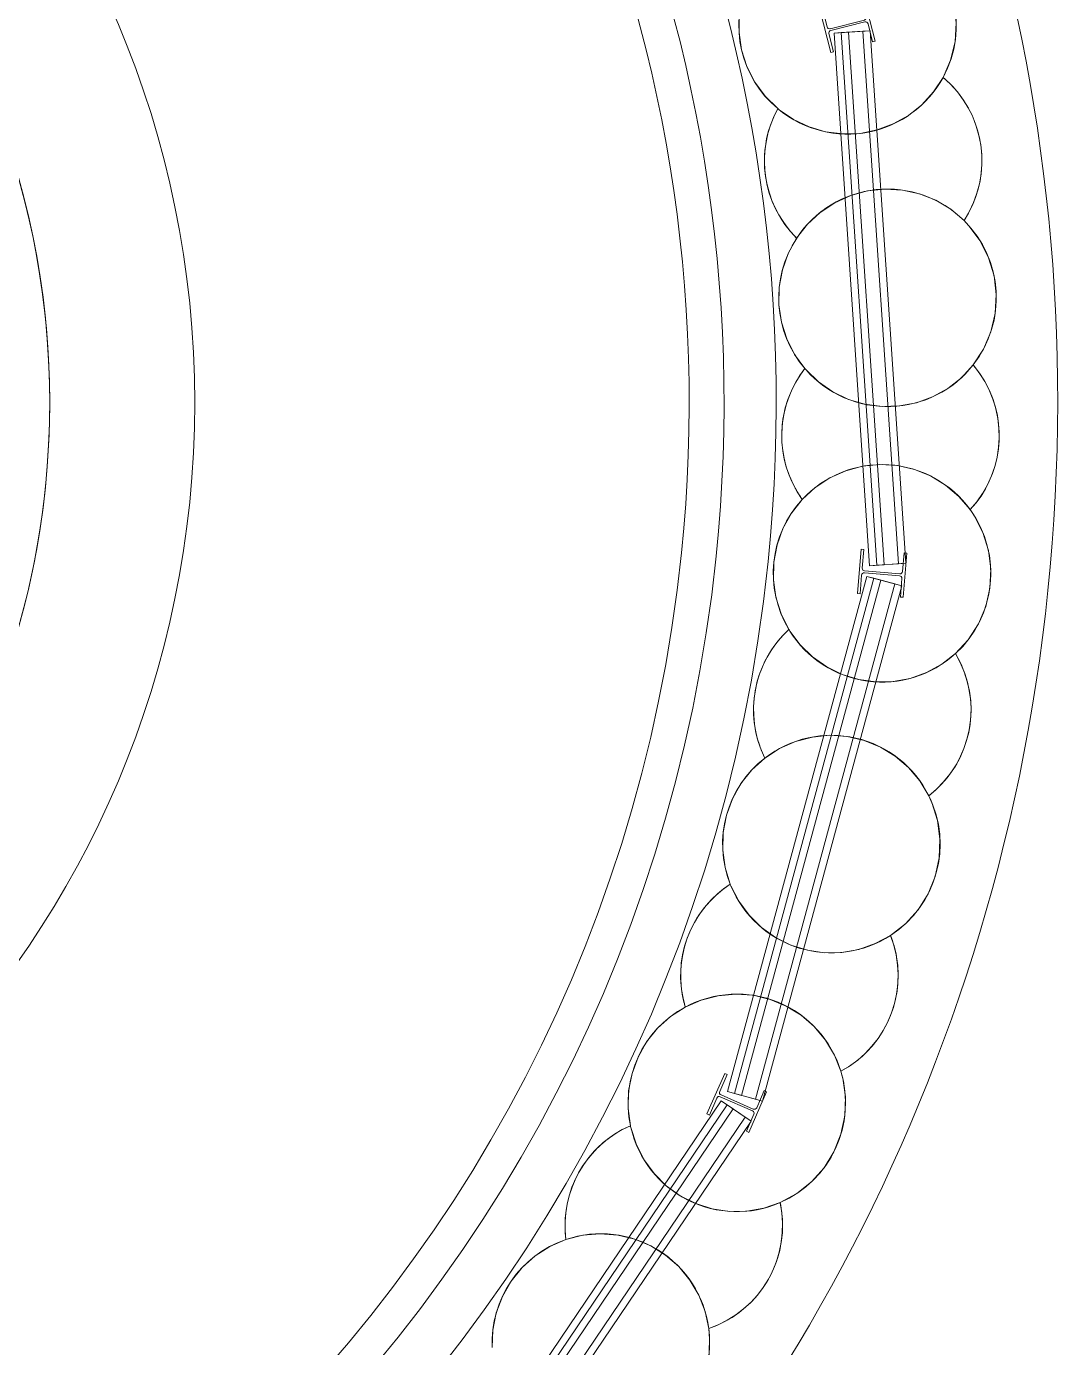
# Model space of a CAD drawing. Header units: metres. Extents: x 1753726 to 1755216, y 5920592 to 5921703.
# Drawn here: x 1754038.84 to 1754042.395, y 5920865.063 to 5920869.616 of the extents above; entities that cross this region are included whole.
import ezdxf

# ---------------------------------------------------------------- set-up
doc = ezdxf.new("R2010")
doc.units = ezdxf.units.M
for name, color, linetype, lineweight in [('A-FLOR-____-OTLN', 9, 'Continuous', 9), ('A-WALL-____-OTLN', 2, 'Continuous', 9), ('S-BEAM-____-OTLN', 7, 'Continuous', 9), ('S-FNDN-____-OTLN', 7, 'Continuous', 9)]:
    doc.layers.add(name, color=color, linetype=linetype, lineweight=lineweight)

# ---------------------------------------------------------------- blocks, each defined once
blk = doc.blocks.new('Arup_Beam_Steel I Section_UC_AU1 - 150UC30-4478128-X-ARUP-GL-HERNE_BAY_ALIGNMENT')
at = {"layer": 'S-BEAM-____-OTLN'}
for p, q in [((1754041.7288, 5920869.714), (1754041.7197, 5920869.7117)), ((1754041.7197, 5920869.7117), (1754041.7288, 5920869.714)), ((1754041.7197, 5920869.7117), (1754041.7355, 5920869.6493)), ((1754041.7355, 5920869.6493), (1754041.7197, 5920869.7117)), ((1754041.7664, 5920869.5657), (1754041.7288, 5920869.714)), ((1754041.7288, 5920869.714), (1754041.7664, 5920869.5657)), ((1754041.5848, 5920869.6775), (1754041.5757, 5920869.6752)), ((1754041.5757, 5920869.6752), (1754041.5848, 5920869.6775)), ((1754041.5757, 5920869.6752), (1754041.6132, 5920869.5269)), ((1754041.6132, 5920869.5269), (1754041.5757, 5920869.6752)), ((1754041.6006, 5920869.6152), (1754041.5848, 5920869.6775)), ((1754041.5848, 5920869.6775), (1754041.6006, 5920869.6152)), ((1754041.7291, 5920869.6385), (1754041.6114, 5920869.6087)), ((1754041.6114, 5920869.6087), (1754041.7291, 5920869.6385)), ((1754041.613, 5920869.6023), (1754041.7307, 5920869.6321)), ((1754041.7307, 5920869.6321), (1754041.613, 5920869.6023)), ((1754041.7415, 5920869.6257), (1754041.7573, 5920869.5634)), ((1754041.7573, 5920869.5634), (1754041.7415, 5920869.6257)), ((1754041.6224, 5920869.5292), (1754041.6066, 5920869.5915)), ((1754041.6066, 5920869.5915), (1754041.6224, 5920869.5292)), ((1754041.6132, 5920869.5269), (1754041.6224, 5920869.5292)), ((1754041.6224, 5920869.5292), (1754041.6132, 5920869.5269)), ((1754041.7573, 5920869.5634), (1754041.7664, 5920869.5657)), ((1754041.7664, 5920869.5657), (1754041.7573, 5920869.5634))]:
    blk.add_line(p, q, dxfattribs=at)
for centre, major_axis, start_param, end_param in [((1754041.7269, 5920869.6472), (0.00868, 0.00197), 4.737701, 6.308498), ((1754041.7269, 5920869.6472), (0.00868, 0.00197), 4.737701, 6.308498), ((1754041.7329, 5920869.6235), (-0.00881, 0.0013), 3.535813, 5.106609), ((1754041.7329, 5920869.6235), (-0.00881, 0.0013), 3.535813, 5.106609), ((1754041.6092, 5920869.6174), (0.00547, 0.00702), 2.480205, 4.051001), ((1754041.6092, 5920869.6174), (0.00547, 0.00702), 2.480205, 4.051001), ((1754041.6152, 5920869.5937), (-0.00702, 0.00547), 5.621797, 7.192594), ((1754041.6152, 5920869.5937), (-0.00702, 0.00547), 5.621797, 7.192594)]:
    blk.add_ellipse(centre, major_axis=major_axis, ratio=1, start_param=start_param, end_param=end_param, dxfattribs=at)
blk = doc.blocks.new('Arup_Beam_Steel I Section_UC_AU1 - 150UC30-4478129-X-ARUP-GL-HERNE_BAY_ALIGNMENT')
at = {"layer": 'S-BEAM-____-OTLN'}
for p, q in [((1754041.7175, 5920867.8141), (1754041.7049, 5920867.6616)), ((1754041.7049, 5920867.6616), (1754041.7175, 5920867.8141)), ((1754041.7269, 5920867.8133), (1754041.7175, 5920867.8141)), ((1754041.7175, 5920867.8141), (1754041.7269, 5920867.8133)), ((1754041.7216, 5920867.7492), (1754041.7269, 5920867.8133)), ((1754041.7269, 5920867.8133), (1754041.7216, 5920867.7492)), ((1754041.8656, 5920867.8018), (1754041.8603, 5920867.7377)), ((1754041.8603, 5920867.7377), (1754041.8656, 5920867.8018)), ((1754041.8624, 5920867.6486), (1754041.875, 5920867.8011)), ((1754041.875, 5920867.8011), (1754041.8624, 5920867.6486)), ((1754041.875, 5920867.8011), (1754041.8656, 5920867.8018)), ((1754041.8656, 5920867.8018), (1754041.875, 5920867.8011)), ((1754041.7143, 5920867.6608), (1754041.7196, 5920867.7249)), ((1754041.7196, 5920867.7249), (1754041.7143, 5920867.6608)), ((1754041.7292, 5920867.7331), (1754041.8502, 5920867.723)), ((1754041.8502, 5920867.723), (1754041.7292, 5920867.7331)), ((1754041.8507, 5920867.7296), (1754041.7297, 5920867.7396)), ((1754041.7297, 5920867.7396), (1754041.8507, 5920867.7296)), ((1754041.8583, 5920867.7134), (1754041.853, 5920867.6493)), ((1754041.853, 5920867.6493), (1754041.8583, 5920867.7134)), ((1754041.7049, 5920867.6616), (1754041.7143, 5920867.6608)), ((1754041.7143, 5920867.6608), (1754041.7049, 5920867.6616)), ((1754041.853, 5920867.6493), (1754041.8624, 5920867.6486)), ((1754041.8624, 5920867.6486), (1754041.853, 5920867.6493))]:
    blk.add_line(p, q, dxfattribs=at)
for centre, major_axis, start_param, end_param in [((1754041.7284, 5920867.7242), (-0.00889, 0.00037), 4.671052, 6.241849), ((1754041.7284, 5920867.7242), (-0.00889, 0.00037), 4.671052, 6.241849), ((1754041.7305, 5920867.7485), (0.00874, 0.00169), 2.868432, 4.439228), ((1754041.7305, 5920867.7485), (0.00874, 0.00169), 2.868432, 4.439228), ((1754041.8494, 5920867.7142), (0.0024, 0.00857), 4.902876, 6.473672), ((1754041.8494, 5920867.7142), (0.0024, 0.00857), 4.902876, 6.473672), ((1754041.8514, 5920867.7385), (0.00037, 0.00889), 3.100256, 4.671052), ((1754041.8514, 5920867.7385), (0.00037, 0.00889), 3.100256, 4.671052)]:
    blk.add_ellipse(centre, major_axis=major_axis, ratio=1, start_param=start_param, end_param=end_param, dxfattribs=at)
blk = doc.blocks.new('Arup_Beam_Steel I Section_UC_AU1 - 150UC30-4478130-X-ARUP-GL-HERNE_BAY_ALIGNMENT')
at = {"layer": 'S-BEAM-____-OTLN'}
for p, q in [((1754041.2474, 5920866.0078), (1754041.1859, 5920865.8677)), ((1754041.1859, 5920865.8677), (1754041.2474, 5920866.0078)), ((1754041.2302, 5920865.9451), (1754041.256, 5920866.004)), ((1754041.256, 5920866.004), (1754041.2302, 5920865.9451)), ((1754041.256, 5920866.004), (1754041.2474, 5920866.0078)), ((1754041.2474, 5920866.0078), (1754041.256, 5920866.004)), ((1754041.3459, 5920865.8846), (1754041.2348, 5920865.9334)), ((1754041.2348, 5920865.9334), (1754041.3459, 5920865.8846)), ((1754041.3306, 5920865.8042), (1754041.3921, 5920865.9443)), ((1754041.3921, 5920865.9443), (1754041.3306, 5920865.8042)), ((1754041.3835, 5920865.9481), (1754041.3577, 5920865.8892)), ((1754041.3577, 5920865.8892), (1754041.3835, 5920865.9481)), ((1754041.3921, 5920865.9443), (1754041.3835, 5920865.9481)), ((1754041.3835, 5920865.9481), (1754041.3921, 5920865.9443)), ((1754041.1946, 5920865.8639), (1754041.2204, 5920865.9228)), ((1754041.2204, 5920865.9228), (1754041.1946, 5920865.8639)), ((1754041.2321, 5920865.9273), (1754041.3433, 5920865.8786)), ((1754041.3433, 5920865.8786), (1754041.2321, 5920865.9273)), ((1754041.1859, 5920865.8677), (1754041.1946, 5920865.8639)), ((1754041.1946, 5920865.8639), (1754041.1859, 5920865.8677)), ((1754041.3479, 5920865.8669), (1754041.322, 5920865.808)), ((1754041.322, 5920865.808), (1754041.3479, 5920865.8669)), ((1754041.322, 5920865.808), (1754041.3306, 5920865.8042)), ((1754041.3306, 5920865.8042), (1754041.322, 5920865.808))]:
    blk.add_line(p, q, dxfattribs=at)
for centre, major_axis, start_param, end_param in [((1754041.2383, 5920865.9415), (0.00854, 0.0025), 2.443512, 4.014308), ((1754041.2383, 5920865.9415), (0.00854, 0.0025), 2.443512, 4.014308), ((1754041.2285, 5920865.9192), (0.00572, 0.00682), 0.284713, 1.855509), ((1754041.2285, 5920865.9192), (0.00572, 0.00682), 0.284713, 1.855509), ((1754041.3495, 5920865.8928), (0.00572, 0.00682), 3.426306, 4.997102), ((1754041.3495, 5920865.8928), (0.00572, 0.00682), 3.426306, 4.997102), ((1754041.3397, 5920865.8704), (0.00572, 0.00682), 4.997102, 6.567898), ((1754041.3397, 5920865.8704), (0.00572, 0.00682), 4.997102, 6.567898)]:
    blk.add_ellipse(centre, major_axis=major_axis, ratio=1, start_param=start_param, end_param=end_param, dxfattribs=at)
blk = doc.blocks.new('308492-ARUP-STTW-MOD-0300_rvt-1-X-ARUP-GL-HERNE_BAY_ALIGNMENT')
at = {"layer": 'A-WALL-____-OTLN'}
for p, q in [((1754041.6243, 5920869.5934), (1754041.749, 5920869.6017)), ((1754041.6243, 5920869.5934), (1754041.6742, 5920869.5967)), ((1754041.6742, 5920869.5967), (1754041.6243, 5920869.5934)), ((1754041.6243, 5920869.5934), (1754041.6492, 5920869.595)), ((1754041.6243, 5920869.5934), (1754041.7469, 5920867.7575)), ((1754041.7469, 5920867.7575), (1754041.6243, 5920869.5934)), ((1754041.6243, 5920869.5934), (1754041.7469, 5920867.7575)), ((1754041.7469, 5920867.7575), (1754041.6243, 5920869.5934)), ((1754041.724, 5920869.6), (1754041.6492, 5920869.595)), ((1754041.6492, 5920869.595), (1754041.7719, 5920867.7591)), ((1754041.6742, 5920869.5967), (1754041.7968, 5920867.7608)), ((1754041.7968, 5920867.7608), (1754041.6742, 5920869.5967)), ((1754041.724, 5920869.6), (1754041.749, 5920869.6017)), ((1754041.8467, 5920867.7641), (1754041.724, 5920869.6)), ((1754041.8716, 5920867.7658), (1754041.749, 5920869.6017)), ((1754041.749, 5920869.6017), (1754041.8716, 5920867.7658)), ((1754041.8716, 5920867.7658), (1754041.7469, 5920867.7575)), ((1754041.7968, 5920867.7608), (1754041.7469, 5920867.7575)), ((1754041.7968, 5920867.7608), (1754041.7469, 5920867.7575)), ((1754041.7719, 5920867.7591), (1754041.7469, 5920867.7575)), ((1754041.8467, 5920867.7641), (1754041.7719, 5920867.7591)), ((1754041.8716, 5920867.7658), (1754041.8467, 5920867.7641)), ((1754041.7369, 5920867.7209), (1754041.2568, 5920865.9447)), ((1754041.2568, 5920865.9447), (1754041.7369, 5920867.7209)), ((1754041.7369, 5920867.7209), (1754041.2568, 5920865.9447)), ((1754041.2568, 5920865.9447), (1754041.7369, 5920867.7209)), ((1754041.7611, 5920867.7144), (1754041.2809, 5920865.9382)), ((1754041.7852, 5920867.7079), (1754041.3051, 5920865.9316)), ((1754041.3051, 5920865.9316), (1754041.7852, 5920867.7079)), ((1754041.7369, 5920867.7209), (1754041.8576, 5920867.6883)), ((1754041.7369, 5920867.7209), (1754041.7611, 5920867.7144)), ((1754041.7369, 5920867.7209), (1754041.7852, 5920867.7079)), ((1754041.7852, 5920867.7079), (1754041.7369, 5920867.7209)), ((1754041.8335, 5920867.6948), (1754041.7611, 5920867.7144)), ((1754041.3533, 5920865.9186), (1754041.8335, 5920867.6948)), ((1754041.3775, 5920865.9121), (1754041.8576, 5920867.6883)), ((1754041.8576, 5920867.6883), (1754041.3775, 5920865.9121)), ((1754041.8335, 5920867.6948), (1754041.8576, 5920867.6883)), ((1754041.3775, 5920865.9121), (1754041.2568, 5920865.9447)), ((1754041.2809, 5920865.9382), (1754041.2568, 5920865.9447)), ((1754041.3051, 5920865.9316), (1754041.2568, 5920865.9447)), ((1754041.3051, 5920865.9316), (1754041.2568, 5920865.9447)), ((1754041.3533, 5920865.9186), (1754041.2809, 5920865.9382)), ((1754041.2355, 5920865.9134), (1754040.2046, 5920864.3892)), ((1754040.2046, 5920864.3892), (1754041.2355, 5920865.9134)), ((1754041.2355, 5920865.9134), (1754040.2046, 5920864.3892)), ((1754040.2046, 5920864.3892), (1754041.2355, 5920865.9134)), ((1754041.2562, 5920865.8994), (1754040.2254, 5920864.3752)), ((1754041.2769, 5920865.8854), (1754040.2461, 5920864.3612)), ((1754040.2461, 5920864.3612), (1754041.2769, 5920865.8854)), ((1754041.2355, 5920865.9134), (1754041.339, 5920865.8433)), ((1754041.2355, 5920865.9134), (1754041.2562, 5920865.8994)), ((1754041.2355, 5920865.9134), (1754041.2769, 5920865.8854)), ((1754041.2769, 5920865.8854), (1754041.2355, 5920865.9134)), ((1754041.3183, 5920865.8573), (1754041.2562, 5920865.8994)), ((1754041.3775, 5920865.9121), (1754041.3533, 5920865.9186)), ((1754040.2875, 5920864.3332), (1754041.3183, 5920865.8573)), ((1754040.3082, 5920864.3192), (1754041.339, 5920865.8433)), ((1754041.339, 5920865.8433), (1754040.3082, 5920864.3192)), ((1754041.3183, 5920865.8573), (1754041.339, 5920865.8433))]:
    blk.add_line(p, q, dxfattribs=at)
at = {"layer": 'S-BEAM-____-OTLN'}
for radius, start, end in [(5.355, 354.1279, 174.1279), (5.355, 354.1279, 174.1279), (5.355, 354.1279, 174.1279), (5.355, 354.1279, 174.1279), (5.055, 354.1279, 174.1279), (5.055, 354.1279, 174.1279), (5.055, 354.1279, 174.1279), (5.055, 354.1279, 174.1279), (5.355, 174.1279, 354.1279), (5.355, 174.1279, 354.1279), (5.355, 174.1279, 354.1279), (5.355, 174.1279, 354.1279), (5.055, 174.1279, 354.1279), (5.055, 174.1279, 354.1279), (5.055, 174.1279, 354.1279), (5.055, 174.1279, 354.1279)]:
    blk.add_arc((1754036.0701, 5920868.3196), radius, start, end, dxfattribs=at)
at = {"layer": 'S-FNDN-____-OTLN', "flags": 128}
for points in [[(1754041.9072, 5920869.9117), (1754041.954, 5920869.8666), (1754041.9922, 5920869.814), (1754042.0208, 5920869.7556), (1754042.0389, 5920869.6931), (1754042.046, 5920869.6285), (1754042.0417, 5920869.5636), (1754042.0263, 5920869.5004), (1754042.0002, 5920869.4408)], [(1754042.0002, 5920869.4408), (1754042.0263, 5920869.5004), (1754042.0417, 5920869.5636), (1754042.046, 5920869.6285), (1754042.0389, 5920869.6931), (1754042.0208, 5920869.7556), (1754041.9922, 5920869.814), (1754041.954, 5920869.8666), (1754041.9072, 5920869.9117)], [(1754041.4301, 5920869.3331), (1754041.3871, 5920869.3755), (1754041.3515, 5920869.4242), (1754041.3241, 5920869.4781), (1754041.3058, 5920869.5356), (1754041.2969, 5920869.5953), (1754041.2977, 5920869.6557), (1754041.3082, 5920869.7152), (1754041.3281, 5920869.7722)], [(1754041.3281, 5920869.7722), (1754041.3082, 5920869.7152), (1754041.2977, 5920869.6557), (1754041.2969, 5920869.5953), (1754041.3058, 5920869.5356), (1754041.3241, 5920869.4781), (1754041.3515, 5920869.4242), (1754041.3871, 5920869.3755), (1754041.4301, 5920869.3331)], [(1754042.0002, 5920869.4408), (1754041.9676, 5920869.3909), (1754041.9274, 5920869.3467), (1754041.8807, 5920869.3095), (1754041.8288, 5920869.2802), (1754041.7728, 5920869.2595), (1754041.7142, 5920869.2479), (1754041.6546, 5920869.2458), (1754041.5954, 5920869.2531), (1754041.5381, 5920869.2698), (1754041.4841, 5920869.2953), (1754041.4349, 5920869.3291)], [(1754041.4349, 5920869.3291), (1754041.4841, 5920869.2953), (1754041.5381, 5920869.2698), (1754041.5954, 5920869.2531), (1754041.6546, 5920869.2458), (1754041.7142, 5920869.2479), (1754041.7728, 5920869.2595), (1754041.8288, 5920869.2802), (1754041.8807, 5920869.3095), (1754041.9274, 5920869.3467), (1754041.9676, 5920869.3909), (1754042.0002, 5920869.4408)], [(1754041.4955, 5920868.8869), (1754041.5326, 5920868.9345), (1754041.5767, 5920868.9754), (1754041.6269, 5920869.0088), (1754041.6818, 5920869.0337), (1754041.7399, 5920869.0494), (1754041.7998, 5920869.0557), (1754041.86, 5920869.0523), (1754041.9188, 5920869.0393), (1754041.9748, 5920869.017), (1754042.0265, 5920868.9861), (1754042.0725, 5920868.9474)], [(1754042.0725, 5920868.9474), (1754042.0265, 5920868.9861), (1754041.9748, 5920869.017), (1754041.9188, 5920869.0393), (1754041.86, 5920869.0523), (1754041.7998, 5920869.0557), (1754041.7399, 5920869.0494), (1754041.6818, 5920869.0337), (1754041.6269, 5920869.0088), (1754041.5767, 5920868.9754), (1754041.5326, 5920868.9345), (1754041.4955, 5920868.8869)], [(1754042.0725, 5920868.9474), (1754042.0812, 5920868.9385), (1754042.0896, 5920868.9293)], [(1754042.0896, 5920868.9293), (1754042.0812, 5920868.9385), (1754042.0725, 5920868.9474)], [(1754042.0896, 5920868.9293), (1754042.1283, 5920868.877), (1754042.1574, 5920868.8189), (1754042.176, 5920868.7566), (1754042.1836, 5920868.692), (1754042.1799, 5920868.627), (1754042.165, 5920868.5637), (1754042.1394, 5920868.504), (1754042.1039, 5920868.4495)], [(1754042.1039, 5920868.4495), (1754042.1394, 5920868.504), (1754042.165, 5920868.5637), (1754042.1799, 5920868.627), (1754042.1836, 5920868.692), (1754042.176, 5920868.7566), (1754042.1574, 5920868.8189), (1754042.1283, 5920868.877), (1754042.0896, 5920868.9293)], [(1754041.5238, 5920868.437), (1754041.4884, 5920868.4859), (1754041.4613, 5920868.5399), (1754041.4431, 5920868.5975), (1754041.4345, 5920868.6573), (1754041.4356, 5920868.7176), (1754041.4463, 5920868.7771), (1754041.4665, 5920868.834), (1754041.4955, 5920868.8869)], [(1754041.4955, 5920868.8869), (1754041.4665, 5920868.834), (1754041.4463, 5920868.7771), (1754041.4356, 5920868.7176), (1754041.4345, 5920868.6573), (1754041.4431, 5920868.5975), (1754041.4613, 5920868.5399), (1754041.4884, 5920868.4859), (1754041.5238, 5920868.437)], [(1754042.1039, 5920868.4495), (1754042.0635, 5920868.4056), (1754042.0166, 5920868.3687), (1754041.9644, 5920868.3396), (1754041.9083, 5920868.3193), (1754041.8497, 5920868.3081), (1754041.7901, 5920868.3063), (1754041.7309, 5920868.314), (1754041.6737, 5920868.331), (1754041.6199, 5920868.3569), (1754041.5709, 5920868.3909), (1754041.5279, 5920868.4323)], [(1754041.5279, 5920868.4323), (1754041.5709, 5920868.3909), (1754041.6199, 5920868.3569), (1754041.6737, 5920868.331), (1754041.7309, 5920868.314), (1754041.7901, 5920868.3063), (1754041.8497, 5920868.3081), (1754041.9083, 5920868.3193), (1754041.9644, 5920868.3396), (1754042.0166, 5920868.3687), (1754042.0635, 5920868.4056), (1754042.1039, 5920868.4495)], [(1754041.5149, 5920867.9862), (1754041.5593, 5920868.027), (1754041.6096, 5920868.0601), (1754041.6645, 5920868.0847), (1754041.7228, 5920868.1003), (1754041.7827, 5920868.1063), (1754041.8429, 5920868.1026), (1754041.9016, 5920868.0893), (1754041.9575, 5920868.0668), (1754042.0091, 5920868.0357), (1754042.055, 5920867.9966), (1754042.094, 5920867.9509)], [(1754042.094, 5920867.9509), (1754042.055, 5920867.9966), (1754042.0091, 5920868.0357), (1754041.9575, 5920868.0668), (1754041.9016, 5920868.0893), (1754041.8429, 5920868.1026), (1754041.7827, 5920868.1063), (1754041.7228, 5920868.1003), (1754041.6645, 5920868.0847), (1754041.6096, 5920868.0601), (1754041.5593, 5920868.027), (1754041.5149, 5920867.9862)], [(1754041.4688, 5920867.5378), (1754041.4419, 5920867.5918), (1754041.424, 5920867.6495), (1754041.4156, 5920867.7093), (1754041.4169, 5920867.7697), (1754041.4279, 5920867.8291), (1754041.4483, 5920867.8859), (1754041.4775, 5920867.9388), (1754041.5149, 5920867.9862)], [(1754041.5149, 5920867.9862), (1754041.4775, 5920867.9388), (1754041.4483, 5920867.8859), (1754041.4279, 5920867.8291), (1754041.4169, 5920867.7697), (1754041.4156, 5920867.7093), (1754041.424, 5920867.6495), (1754041.4419, 5920867.5918), (1754041.4688, 5920867.5378)], [(1754042.094, 5920867.9509), (1754042.1011, 5920867.9406), (1754042.1079, 5920867.9302)], [(1754042.1079, 5920867.9302), (1754042.1011, 5920867.9406), (1754042.094, 5920867.9509)], [(1754042.1079, 5920867.9302), (1754042.1375, 5920867.8723), (1754042.1566, 5920867.8101), (1754042.1647, 5920867.7456), (1754042.1615, 5920867.6806), (1754042.1472, 5920867.6172), (1754042.1221, 5920867.5572), (1754042.087, 5920867.5025), (1754042.043, 5920867.4546)], [(1754042.043, 5920867.4546), (1754042.087, 5920867.5025), (1754042.1221, 5920867.5572), (1754042.1472, 5920867.6172), (1754042.1615, 5920867.6806), (1754042.1647, 5920867.7456), (1754042.1566, 5920867.8101), (1754042.1375, 5920867.8723), (1754042.1079, 5920867.9302)], [(1754042.043, 5920867.4546), (1754041.9959, 5920867.4179), (1754041.9435, 5920867.3892), (1754041.8873, 5920867.3692), (1754041.8286, 5920867.3583), (1754041.769, 5920867.3569), (1754041.7099, 5920867.365), (1754041.6528, 5920867.3823), (1754041.5991, 5920867.4085), (1754041.5503, 5920867.4429), (1754041.5076, 5920867.4846), (1754041.472, 5920867.5325)], [(1754041.472, 5920867.5325), (1754041.5076, 5920867.4846), (1754041.5503, 5920867.4429), (1754041.5991, 5920867.4085), (1754041.6528, 5920867.3823), (1754041.7099, 5920867.365), (1754041.769, 5920867.3569), (1754041.8286, 5920867.3583), (1754041.8873, 5920867.3692), (1754041.9435, 5920867.3892), (1754041.9959, 5920867.4179), (1754042.043, 5920867.4546)], [(1754041.3858, 5920867.0946), (1754041.4362, 5920867.1275), (1754041.4913, 5920867.1519), (1754041.5496, 5920867.1671), (1754041.6096, 5920867.1729), (1754041.6697, 5920867.1689), (1754041.7284, 5920867.1554), (1754041.7842, 5920867.1326), (1754041.8356, 5920867.1012), (1754041.8813, 5920867.062), (1754041.9202, 5920867.016), (1754041.9511, 5920866.9644)], [(1754041.9511, 5920866.9644), (1754041.9202, 5920867.016), (1754041.8813, 5920867.062), (1754041.8356, 5920867.1012), (1754041.7842, 5920867.1326), (1754041.7284, 5920867.1554), (1754041.6697, 5920867.1689), (1754041.6096, 5920867.1729), (1754041.5496, 5920867.1671), (1754041.4913, 5920867.1519), (1754041.4362, 5920867.1275), (1754041.3858, 5920867.0946)], [(1754041.2664, 5920866.6599), (1754041.2488, 5920866.7176), (1754041.2407, 5920866.7774), (1754041.2422, 5920866.8378), (1754041.2535, 5920866.8972), (1754041.2741, 5920866.9539), (1754041.3036, 5920867.0066), (1754041.3411, 5920867.0539), (1754041.3858, 5920867.0946)], [(1754041.3858, 5920867.0946), (1754041.3411, 5920867.0539), (1754041.3036, 5920867.0066), (1754041.2741, 5920866.9539), (1754041.2535, 5920866.8972), (1754041.2422, 5920866.8378), (1754041.2407, 5920866.7774), (1754041.2488, 5920866.7176), (1754041.2664, 5920866.6599)], [(1754041.9614, 5920866.9417), (1754041.9811, 5920866.8797), (1754041.9897, 5920866.8153), (1754041.9871, 5920866.7503), (1754041.9733, 5920866.6867), (1754041.9487, 5920866.6265), (1754041.9141, 5920866.5715), (1754041.8704, 5920866.5233), (1754041.8192, 5920866.4833)], [(1754041.8192, 5920866.4833), (1754041.8704, 5920866.5233), (1754041.9141, 5920866.5715), (1754041.9487, 5920866.6265), (1754041.9733, 5920866.6867), (1754041.9871, 5920866.7503), (1754041.9897, 5920866.8153), (1754041.9811, 5920866.8797), (1754041.9614, 5920866.9417)], [(1754041.9511, 5920866.9644), (1754041.9565, 5920866.9531), (1754041.9614, 5920866.9417)], [(1754041.9614, 5920866.9417), (1754041.9565, 5920866.9531), (1754041.9511, 5920866.9644)], [(1754041.8192, 5920866.4833), (1754041.7667, 5920866.4549), (1754041.7103, 5920866.4352), (1754041.6516, 5920866.4247), (1754041.5919, 5920866.4236), (1754041.5328, 5920866.432), (1754041.4758, 5920866.4497), (1754041.4223, 5920866.4762), (1754041.3738, 5920866.5109), (1754041.3313, 5920866.5528), (1754041.296, 5920866.601), (1754041.2688, 5920866.6541)], [(1754041.2688, 5920866.6541), (1754041.296, 5920866.601), (1754041.3313, 5920866.5528), (1754041.3738, 5920866.5109), (1754041.4223, 5920866.4762), (1754041.4758, 5920866.4497), (1754041.5328, 5920866.432), (1754041.5919, 5920866.4236), (1754041.6516, 5920866.4247), (1754041.7103, 5920866.4352), (1754041.7667, 5920866.4549), (1754041.8192, 5920866.4833)], [(1754041.1116, 5920866.2364), (1754041.1668, 5920866.2605), (1754041.2252, 5920866.2755), (1754041.2852, 5920866.281), (1754041.3453, 5920866.2767), (1754041.4039, 5920866.2629), (1754041.4596, 5920866.2399), (1754041.5109, 5920866.2083), (1754041.5564, 5920866.1689), (1754041.5951, 5920866.1227), (1754041.6258, 5920866.0709), (1754041.6478, 5920866.0149)], [(1754041.6478, 5920866.0149), (1754041.6258, 5920866.0709), (1754041.5951, 5920866.1227), (1754041.5564, 5920866.1689), (1754041.5109, 5920866.2083), (1754041.4596, 5920866.2399), (1754041.4039, 5920866.2629), (1754041.3453, 5920866.2767), (1754041.2852, 5920866.281), (1754041.2252, 5920866.2755), (1754041.1668, 5920866.2605), (1754041.1116, 5920866.2364)], [(1754040.9224, 5920865.8272), (1754040.9145, 5920865.8871), (1754040.9163, 5920865.9474), (1754040.9278, 5920866.0067), (1754040.9487, 5920866.0634), (1754040.9783, 5920866.116), (1754041.0161, 5920866.1631), (1754041.0609, 5920866.2036), (1754041.1116, 5920866.2364)], [(1754041.1116, 5920866.2364), (1754041.0609, 5920866.2036), (1754041.0161, 5920866.1631), (1754040.9783, 5920866.116), (1754040.9487, 5920866.0634), (1754040.9278, 5920866.0067), (1754040.9163, 5920865.9474), (1754040.9145, 5920865.8871), (1754040.9224, 5920865.8272)], [(1754041.6543, 5920865.9908), (1754041.6635, 5920865.9264), (1754041.6614, 5920865.8614), (1754041.6481, 5920865.7978), (1754041.624, 5920865.7374), (1754041.5898, 5920865.6821), (1754041.5466, 5920865.6335), (1754041.4957, 5920865.5931), (1754041.4385, 5920865.5621)], [(1754041.4385, 5920865.5621), (1754041.4957, 5920865.5931), (1754041.5466, 5920865.6335), (1754041.5898, 5920865.6821), (1754041.624, 5920865.7374), (1754041.6481, 5920865.7978), (1754041.6614, 5920865.8614), (1754041.6635, 5920865.9264), (1754041.6543, 5920865.9908)], [(1754041.6478, 5920866.0149), (1754041.6513, 5920866.0029), (1754041.6543, 5920865.9908)], [(1754041.6543, 5920865.9908), (1754041.6513, 5920866.0029), (1754041.6478, 5920866.0149)], [(1754041.4385, 5920865.5621), (1754041.382, 5920865.5427), (1754041.3232, 5920865.5325), (1754041.2635, 5920865.5319), (1754041.2045, 5920865.5406), (1754041.1476, 5920865.5587), (1754041.0943, 5920865.5855), (1754041.0459, 5920865.6204), (1754041.0037, 5920865.6626), (1754040.9687, 5920865.711), (1754040.9418, 5920865.7643), (1754040.9237, 5920865.8211)], [(1754040.9237, 5920865.8211), (1754040.9418, 5920865.7643), (1754040.9687, 5920865.711), (1754041.0037, 5920865.6626), (1754041.0459, 5920865.6204), (1754041.0943, 5920865.5855), (1754041.1476, 5920865.5587), (1754041.2045, 5920865.5406), (1754041.2635, 5920865.5319), (1754041.3232, 5920865.5325), (1754041.382, 5920865.5427), (1754041.4385, 5920865.5621)], [(1754040.446, 5920865.0626), (1754040.448, 5920865.1229), (1754040.4598, 5920865.1821), (1754040.4809, 5920865.2387), (1754040.5108, 5920865.2912), (1754040.5487, 5920865.3382), (1754040.5937, 5920865.3785), (1754040.6446, 5920865.411), (1754040.7, 5920865.435)], [(1754040.7, 5920865.435), (1754040.6446, 5920865.411), (1754040.5937, 5920865.3785), (1754040.5487, 5920865.3382), (1754040.5108, 5920865.2912), (1754040.4809, 5920865.2387), (1754040.4598, 5920865.1821), (1754040.448, 5920865.1229), (1754040.446, 5920865.0626)], [(1754040.7, 5920865.435), (1754040.7584, 5920865.4497), (1754040.8184, 5920865.4549), (1754040.8785, 5920865.4504), (1754040.9371, 5920865.4363), (1754040.9927, 5920865.4131), (1754041.0438, 5920865.3812), (1754041.0892, 5920865.3416), (1754041.1276, 5920865.2952), (1754041.1581, 5920865.2432), (1754041.1799, 5920865.1871), (1754041.1924, 5920865.1283)], [(1754041.1924, 5920865.1283), (1754041.1799, 5920865.1871), (1754041.1581, 5920865.2432), (1754041.1276, 5920865.2952), (1754041.0892, 5920865.3416), (1754041.0438, 5920865.3812), (1754040.9927, 5920865.4131), (1754040.9371, 5920865.4363), (1754040.8785, 5920865.4504), (1754040.8184, 5920865.4549), (1754040.7584, 5920865.4497), (1754040.7, 5920865.435)], [(1754041.1924, 5920865.1283), (1754041.1938, 5920865.1159), (1754041.1948, 5920865.1035)], [(1754041.1948, 5920865.1035), (1754041.1938, 5920865.1159), (1754041.1924, 5920865.1283)], [(1754041.1948, 5920865.1035), (1754041.1933, 5920865.0384), (1754041.1805, 5920864.9747), (1754041.1569, 5920864.9141), (1754041.1232, 5920864.8585), (1754041.0804, 5920864.8095), (1754041.0298, 5920864.7687), (1754040.9729, 5920864.7372), (1754040.9114, 5920864.7161)], [(1754040.9114, 5920864.7161), (1754040.9729, 5920864.7372), (1754041.0298, 5920864.7687), (1754041.0804, 5920864.8095), (1754041.1232, 5920864.8585), (1754041.1569, 5920864.9141), (1754041.1805, 5920864.9747), (1754041.1933, 5920865.0384), (1754041.1948, 5920865.1035)]]:
    blk.add_lwpolyline(points, dxfattribs=at)
at = {"layer": 'S-FNDN-____-OTLN'}
for centre, radius, start, end in [((1754036.0701, 5920868.3196), 6.325, 354.12789, 174.12789), ((1754036.0701, 5920868.3196), 6.325, 354.12789, 174.12789), ((1754036.0701, 5920868.3196), 5.175, 354.1279, 174.1279), ((1754036.0701, 5920868.3196), 5.175, 354.1279, 174.1279), ((1754041.671, 5920869.6204), 0.375, 331.3869, 54.7636), ((1754041.671, 5920869.6204), 0.375, 156.1238, 230.0267), ((1754041.671, 5920869.6204), 0.375, 230.97, 331.3869), ((1754041.671, 5920869.6204), 0.375, 230.97, 331.3869), ((1754041.7593, 5920869.1535), 0.375, 326.6501, 50.0267), ((1754041.7593, 5920869.1535), 0.375, 38.3384, 50.0267), ((1754041.7593, 5920869.1535), 0.375, 38.3384, 50.0267), ((1754041.7593, 5920869.1535), 0.375, 326.6501, 38.3384), ((1754041.671, 5920869.6204), 0.375, 230.0267, 230.97), ((1754041.671, 5920869.6204), 0.375, 230.0267, 230.97), ((1754036.0701, 5920868.3196), 6.325, 174.12789, 354.12789), ((1754036.0701, 5920868.3196), 6.325, 174.12789, 354.12789), ((1754041.8088, 5920868.6808), 0.375, 321.9133, 45.2899), ((1754041.8088, 5920868.6808), 0.375, 321.9133, 45.2899), ((1754041.7593, 5920869.1535), 0.375, 218.3384, 225.2899), ((1754036.0701, 5920868.3196), 5.175, 174.1279, 354.1279), ((1754036.0701, 5920868.3196), 5.175, 174.1279, 354.1279), ((1754041.8088, 5920868.6808), 0.375, 146.6501, 220.5531), ((1754041.819, 5920868.2057), 0.375, 141.9133, 215.8162), ((1754041.819, 5920868.2057), 0.375, 141.9133, 215.8162), ((1754041.819, 5920868.2057), 0.375, 141.9133, 208.8647), ((1754041.819, 5920868.2057), 0.375, 141.9133, 208.8647), ((1754041.8088, 5920868.6808), 0.375, 220.5531, 221.4963), ((1754041.8088, 5920868.6808), 0.375, 221.4963, 321.9133), ((1754041.8088, 5920868.6808), 0.375, 221.4963, 321.9133), ((1754041.819, 5920868.2057), 0.375, 317.1764, 40.5531), ((1754041.819, 5920868.2057), 0.375, 317.1764, 40.5531), ((1754041.819, 5920868.2057), 0.375, 28.8647, 40.5531), ((1754041.819, 5920868.2057), 0.375, 28.8647, 40.5531), ((1754041.819, 5920868.2057), 0.375, 317.1764, 28.8647), ((1754041.7899, 5920867.7313), 0.375, 35.8162, 137.1764), ((1754041.7899, 5920867.7313), 0.375, 137.1764, 211.0794), ((1754041.7899, 5920867.7313), 0.375, 137.1764, 211.0794), ((1754041.819, 5920868.2057), 0.375, 208.8647, 215.8162), ((1754041.7899, 5920867.7313), 0.375, 312.4396, 35.8162), ((1754041.7899, 5920867.7313), 0.375, 312.4396, 35.8162), ((1754041.7218, 5920867.261), 0.375, 132.4396, 206.3425), ((1754041.7218, 5920867.261), 0.375, 132.4396, 206.3425), ((1754041.7218, 5920867.261), 0.375, 132.4396, 199.3911), ((1754041.7218, 5920867.261), 0.375, 132.4396, 199.3911), ((1754041.7899, 5920867.7313), 0.375, 211.0794, 212.0226), ((1754041.7899, 5920867.7313), 0.375, 212.0226, 312.4396), ((1754041.7899, 5920867.7313), 0.375, 212.0226, 312.4396), ((1754041.7218, 5920867.261), 0.375, 307.7027, 31.0794), ((1754041.7218, 5920867.261), 0.375, 307.7027, 31.0794), ((1754041.7218, 5920867.261), 0.375, 19.3911, 31.0794), ((1754041.7218, 5920867.261), 0.375, 307.7027, 19.3911), ((1754041.7218, 5920867.261), 0.375, 307.7027, 19.3911), ((1754041.6151, 5920866.7979), 0.375, 26.3425, 127.7027), ((1754041.6151, 5920866.7979), 0.375, 26.3425, 127.7027), ((1754041.7218, 5920867.261), 0.375, 199.3911, 206.3425), ((1754041.7218, 5920867.261), 0.375, 199.3911, 206.3425), ((1754041.6151, 5920866.7979), 0.375, 127.7027, 201.6057), ((1754041.6151, 5920866.7979), 0.375, 127.7027, 201.6057), ((1754041.6151, 5920866.7979), 0.375, 302.9659, 26.3425), ((1754041.6151, 5920866.7979), 0.375, 302.9659, 26.3425), ((1754041.4705, 5920866.3452), 0.375, 122.9659, 196.8688), ((1754041.6151, 5920866.7979), 0.375, 201.6057, 202.5489), ((1754041.6151, 5920866.7979), 0.375, 202.5489, 302.9659), ((1754041.4705, 5920866.3452), 0.375, 298.229, 21.6057), ((1754041.4705, 5920866.3452), 0.375, 9.9174, 21.6057), ((1754041.4705, 5920866.3452), 0.375, 298.229, 9.9174), ((1754041.4705, 5920866.3452), 0.375, 298.229, 9.9174), ((1754041.4705, 5920866.3452), 0.375, 189.9174, 196.8688), ((1754041.289, 5920865.906), 0.375, 16.8688, 118.229), ((1754041.289, 5920865.906), 0.375, 16.8688, 118.229), ((1754041.289, 5920865.906), 0.375, 118.229, 192.132), ((1754041.289, 5920865.906), 0.375, 118.229, 192.132), ((1754041.289, 5920865.906), 0.375, 293.4922, 16.8688), ((1754041.289, 5920865.906), 0.375, 192.132, 193.0753), ((1754041.289, 5920865.906), 0.375, 193.0753, 293.4922), ((1754041.289, 5920865.906), 0.375, 193.0753, 293.4922), ((1754040.8206, 5920865.0799), 0.375, 7.3952, 108.7554), ((1754040.8206, 5920865.0799), 0.375, 284.0185, 7.3952), ((1754040.8206, 5920865.0799), 0.375, 284.0185, 7.3952)]:
    blk.add_arc(centre, radius, start, end, dxfattribs=at)
for centre, major_axis, start_param, end_param in [((1754041.671, 5920869.6204), (0.1926, 0.3218), 4.752316, 6.207513), ((1754041.671, 5920869.6204), (0.2335, 0.2935), 1.826085, 3.115935), ((1754041.7593, 5920869.1535), (-0.249, 0.2804), 3.404134, 4.859331), ((1754041.7593, 5920869.1535), (-0.249, 0.2804), 3.404134, 4.655331), ((1754041.7593, 5920869.1535), (0.0992, 0.3616), 1.339084, 2.628934), ((1754041.7593, 5920869.1535), (0.1597, 0.3393), 1.511353, 2.801203), ((1754041.7593, 5920869.1535), (0.1634, 0.3375), 1.522237, 2.69076), ((1754041.7593, 5920869.1535), (0.1597, 0.3393), 1.511353, 2.679877), ((1754041.8088, 5920868.6808), (0.375, 0), 0.790458, 2.559527), ((1754041.8088, 5920868.6808), (0.3675, 0.0746), 0.590094, 2.359163), ((1754041.7593, 5920869.1535), (0.0992, 0.3616), 2.507608, 2.628934), ((1754041.8088, 5920868.6808), (0.2804, 0.249), 1.833338, 3.123188), ((1754041.8088, 5920868.6808), (0, 0.375), 2.278581, 2.295044), ((1754041.819, 5920868.2057), (0.3205, 0.1947), 4.989879, 6.241076), ((1754041.7899, 5920867.7313), (-0.369, 0.0667), 3.945545, 5.714614), ((1754041.819, 5920868.2057), (0.375, 0), 3.645377, 3.766704), ((1754041.7899, 5920867.7313), (-0.2335, 0.2934), 1.441084, 1.457547), ((1754041.7218, 5920867.261), (0.1187, 0.3557), 5.373005, 5.577004), ((1754041.4705, 5920866.3452), (0.3255, 0.1862), 1.626654, 2.916504), ((1754041.4705, 5920866.3452), (0.261, 0.2693), 1.345165, 2.513688), ((1754041.4705, 5920866.3452), (0.3255, 0.1862), 1.626654, 2.795178), ((1754041.6151, 5920866.7979), (-0.2745, 0.2555), 1.126587, 1.14305), ((1754041.6151, 5920866.7979), (-0.3456, 0.1455), 0.791922, 2.544528), ((1754041.4705, 5920866.3452), (-0.2358, 0.2916), 2.95434, 4.409537), ((1754041.4705, 5920866.3452), (-0.2358, 0.2916), 4.205538, 4.409537), ((1754041.4705, 5920866.3452), (0.1688, 0.3348), 2.210916, 2.332242), ((1754041.289, 5920865.906), (0.2056, 0.3136), 4.131999, 5.587196), ((1754041.0719, 5920865.4833), (0.3542, 0.1232), 1.646068, 2.935918), ((1754041.0719, 5920865.4833), (0.3729, 0.0398), 1.874502, 3.164352), ((1754041.0719, 5920865.4833), (0.3299, 0.1782), 1.485544, 2.654068), ((1754041.0719, 5920865.4833), (0.3729, 0.0398), 1.874502, 3.043026), ((1754041.289, 5920865.906), (0.3587, 0.1094), 3.057211, 3.073674), ((1754041.0719, 5920865.4833), (-0.1242, 0.3538), 3.13124, 4.586437), ((1754041.0719, 5920865.4833), (-0.0611, 0.37), 3.305264, 4.760461), ((1754041.0719, 5920865.4833), (-0.1242, 0.3538), 4.382437, 4.586437), ((1754041.0719, 5920865.4833), (-0.3113, 0.209), 3.740609, 3.944609), ((1754041.0719, 5920865.4833), (0.3542, 0.1232), 2.814592, 2.935918), ((1754041.0719, 5920865.4833), (0.1073, 0.3593), 1.868669, 1.989996), ((1754041.0719, 5920865.4833), (-0.1101, 0.3585), 3.171062, 4.42226), ((1754041.0719, 5920865.4833), (-0.0611, 0.37), 3.305264, 4.556461), ((1754040.8206, 5920865.0799), (-0.117, 0.3563), 0.010143, 1.299993), ((1754040.8206, 5920865.0799), (-0.3048, 0.2184), 5.661459, 6.951308), ((1754040.8206, 5920865.0799), (-0.1316, 0.3512), 4.482923, 6.251992)]:
    blk.add_ellipse(centre, major_axis=major_axis, ratio=1, start_param=start_param, end_param=end_param, dxfattribs=at)
at = {"layer": 'S-BEAM-____-OTLN'}
for name in ['Arup_Beam_Steel I Section_UC_AU1 - 150UC30-4478128-X-ARUP-GL-HERNE_BAY_ALIGNMENT', 'Arup_Beam_Steel I Section_UC_AU1 - 150UC30-4478129-X-ARUP-GL-HERNE_BAY_ALIGNMENT', 'Arup_Beam_Steel I Section_UC_AU1 - 150UC30-4478130-X-ARUP-GL-HERNE_BAY_ALIGNMENT']:
    blk.add_blockref(name, (0, 0), dxfattribs=at)
blk = doc.blocks.new('Bell Out - Insitu1 - Bell Out - Insitu-4288693-X-ARUP-GL-HERNE_BAY_ALIGNMENT')
at = {"layer": 'A-WALL-____-OTLN'}
for start, end in [(0, 180), (0, 40.8), (180, 0), (220.8, 0)]:
    blk.add_arc((-398.6147, -248.1909), 2.85, start, end, dxfattribs=at)
blk = doc.blocks.new('308492-ARUP-STPW-MOD-1900_rvt-1-X-ARUP-GL-HERNE_BAY_ALIGNMENT')
at = {"layer": 'A-FLOR-____-OTLN'}
for start, end in [(0, 180), (0, 180), (180, 0), (180, 0)]:
    blk.add_arc((1754036.0701, 5920868.3196), 3.35, start, end, dxfattribs=at)
at = {"layer": 'A-WALL-____-OTLN'}
blk.add_blockref('Bell Out - Insitu1 - Bell Out - Insitu-4288693-X-ARUP-GL-HERNE_BAY_ALIGNMENT', (1754434.6848, 5921116.5106), dxfattribs=at)

msp = doc.modelspace()

# ---------------------------------------------------------------- block references
for name in ['308492-ARUP-STPW-MOD-1900_rvt-1-X-ARUP-GL-HERNE_BAY_ALIGNMENT', '308492-ARUP-STTW-MOD-0300_rvt-1-X-ARUP-GL-HERNE_BAY_ALIGNMENT']:
    msp.add_blockref(name, (0, 0))

doc.saveas('drawing.dxf')
